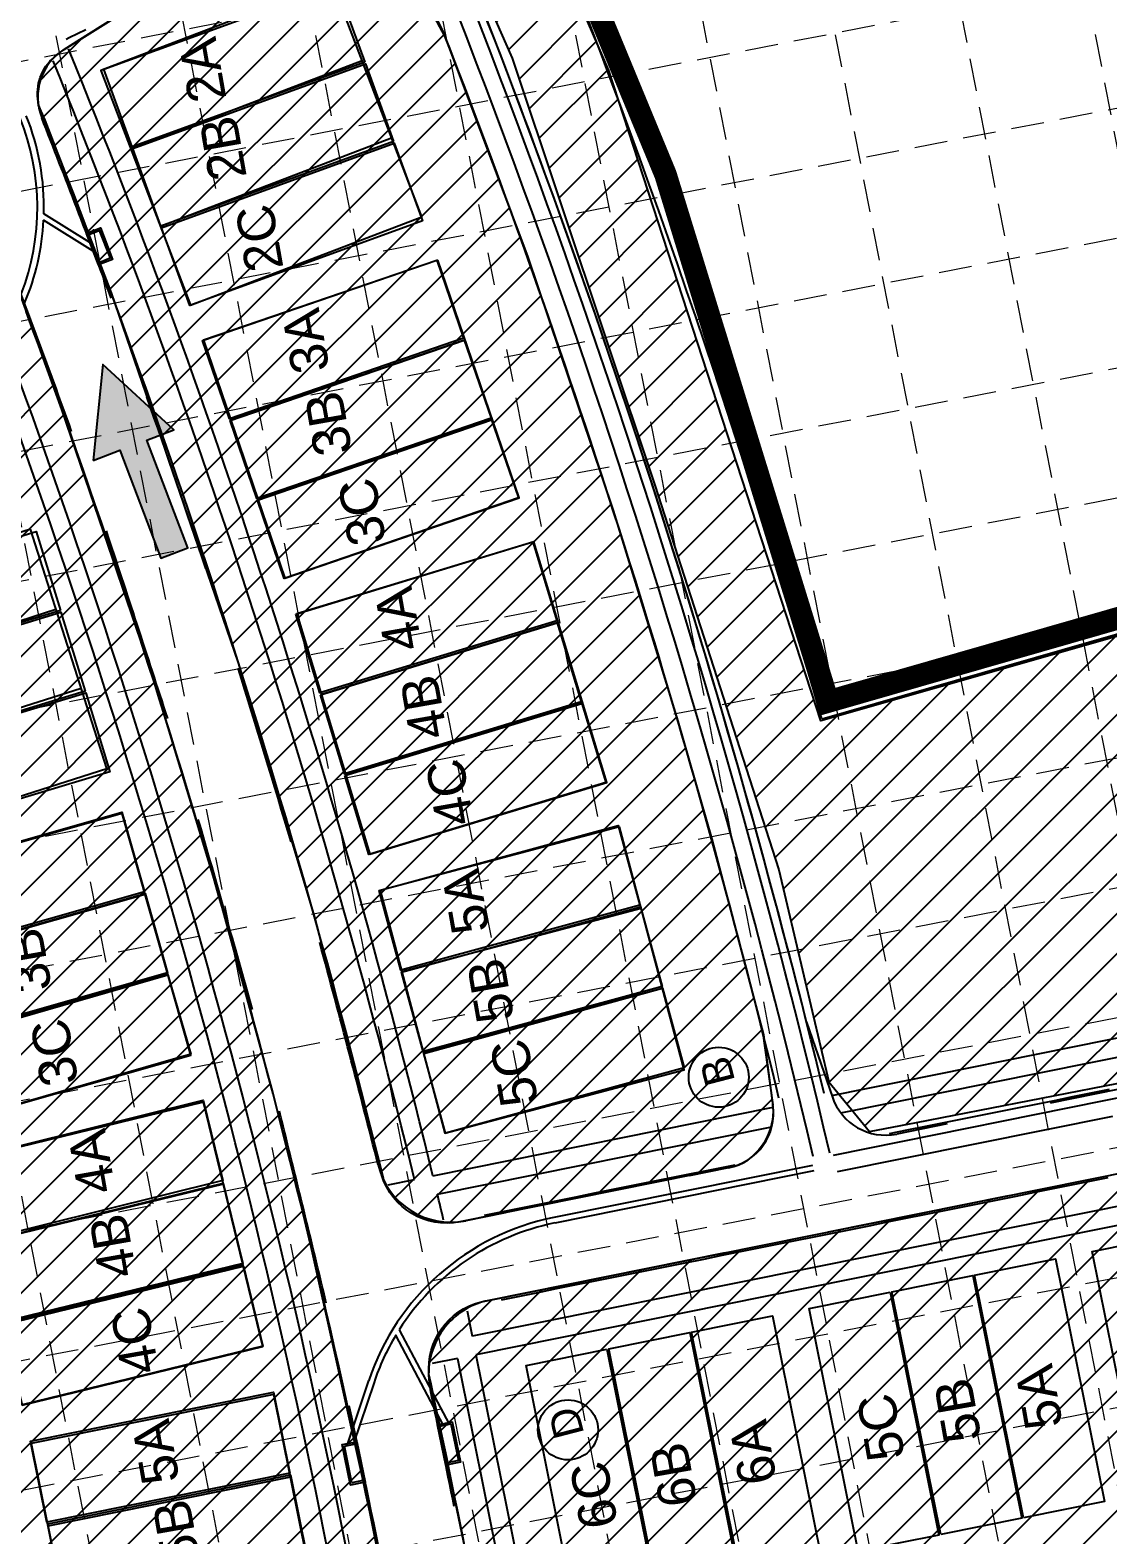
# Model space of a CAD drawing. Extents: x 1582 to 2207140, y 1442 to 531032.
# Drawn here: x 1975.2 to 2262.5, y 2916 to 3317.1 of the extents above; entities that cross this region are included whole.
import ezdxf

# ---------------------------------------------------------------- set-up
doc = ezdxf.new("R2010")
doc.units = 0
doc.header["$LTSCALE"] = 100
doc.header["$MEASUREMENT"] = 0
for name, pattern in [('DASHED2', [0.375, 0.25, -0.125]), ('HIDDEN', [0.375, 0.25, -0.125]), ('PHANTOM2', [1.25, 0.625, -0.125, 0.125, -0.125, 0.125, -0.125])]:
    doc.linetypes.add(name, pattern=pattern)
for name, color, linetype in [('1 SODDED LOT', 2, 'Continuous'), ('ARROWS', 252, 'Continuous'), ('GRID', 254, 'HIDDEN'), ('LIMITS OF DISTURBANCE', 1, 'DASHED2'), ('XHO445PT$0$C-PADS', 7, 'Continuous'), ('XHO445PT$0$V-PROP-LINE-N', 4, 'PHANTOM2'), ('XHO445PT$0$V-PROP-SUBD-BLOCK-N', 7, 'Continuous'), ('XHO445PT$0$V-PROP-SUBD-IDEN-N', 2, 'Continuous'), ('XHO473BS$0$C-ROAD-FACE-N', 11, 'Continuous'), ('XHO473BS$0$c-strm-strc-n', 12, 'Continuous'), ('XHO473BS$0$C-STRM-UNDR-N', 12, 'Continuous'), ('XHO473BS$0$C-SWLK-N', 11, 'Continuous'), ('XHO473BS$0$C-TOPO-BLDG-PADS', 12, 'Continuous'), ('XHO473GR$0$C-TOPO-BLDG-PADS-PHASE1', 12, 'Continuous'), ('XHO473GR$0$C-TOPO-TINN-BACK', 4, 'Continuous'), ('XHO473ST$0$c-strm-strc-n', 12, 'Continuous'), ('XHO473ST$0$C-STRM-UNDR-N', 6, 'Continuous')]:
    doc.layers.add(name, color=color, linetype=linetype)
doc.styles.get("Standard").update_dxf_attribs({"font": 'ARIAL.TTF'})

# ---------------------------------------------------------------- blocks, each defined once
blk = doc.blocks.new("XHO473BS$0$10' Curb Inlet")
at = {"layer": 'XHO473BS$0$c-strm-strc-n', "linetype": 'Continuous'}
for points in [[(-5.5, -0.5), (-5.5, 3.5), (5.5, 3.5), (5.5, -0.5)], [(-5, 0), (-5, 3), (5, 3), (5, 0)]]:
    blk.add_lwpolyline(points, close=True, dxfattribs=at)
blk = doc.blocks.new("XHO473BS$0$8' Curb Inlet")
at = {"layer": 'XHO473BS$0$c-strm-strc-n'}
for points in [[(4.5, -0.5), (-4.5, -0.5), (-4.5, 3.5), (4.5, 3.5)], [(4, 0), (-4, 0), (-4, 3), (4, 3)]]:
    blk.add_lwpolyline(points, close=True, dxfattribs=at)
blk = doc.blocks.new('arrow')
blk.add_lwpolyline([(-67.01, -25.36), (-59.33, -25.42), (-59.57, -56.14), (-51.89, -56.2), (-51.65, -25.48), (-43.97, -25.54), (-55.3, -2.41), (-67.01, -25.36)], close=True)
at = {"color": 254}
for points in [[(-43.97, -25.54), (-67.01, -25.36), (-55.3, -2.41), (-67.01, -25.36)], [(-59.57, -56.14), (-51.89, -56.2), (-59.33, -25.42), (-51.65, -25.48)]]:
    blk.add_solid(points, dxfattribs=at)

msp = doc.modelspace()

# ---------------------------------------------------------------- hatches: boundary and pattern name
at = {"layer": '1 SODDED LOT'}
h = msp.add_hatch(dxfattribs=at)
h.set_pattern_fill('ANSI31', color=256, scale=60, style=0)
h.paths.add_polyline_path([(2829.34, 2515.52), (2873.54, 2525.74), (2852.27, 2637.94), (2847.1, 2647.81), (2848.43, 2663.29), (2767.45, 3070.45), (2715, 3283.9), (2185.96, 3133), (2129.43, 3306.38), (2045.56, 3500.44), (2007.8, 3574.06), (1832.46, 3535.31), (1784.56, 3534.03), (1775.45, 3515.53), (1803.33, 3433.99), (1829.11, 3366.75), (1845.56, 3361.26), (1862.56, 3363.22), (1910.82, 3383.31), (1940.49, 3379.14), (1961.33, 3338.84), (1970.71, 3327.06), (1990.89, 3332.76), (2058.55, 3364.84), (2062.46, 3372.1), (2058.09, 3385.45), (2030.54, 3448.1), (1999.86, 3456.92), (1966.36, 3428.53), (1931.53, 3428.26), (1909.66, 3425.2), (1889.26, 3420.64), (1876.45, 3407.5), (1865.94, 3400.73), (1849.67, 3402.3), (1830.1, 3423.92), (1816.65, 3441.42), (1813.43, 3457.94), (1807.02, 3472.66), (1799.7, 3486.02), (1806.88, 3509.89), (1835.92, 3512.58), (1858.82, 3516.44), (1885.24, 3520.39), (1891.95, 3519.33), (1905.17, 3521.31), (1940.09, 3518.05), (1959.89, 3516.57), (1979.3, 3507.93), (1989.97, 3501.72), (1997.11, 3495.42), (2000.56, 3480.71), (1999.83, 3472.29), (1998.4, 3461.37), (2040.43, 3445.88), (2047.49, 3437.17), (2103.65, 3309.65), (2141.74, 3195.81), (2174.73, 3093.28), (2188.09, 3036.74), (2198.94, 3023.47), (2211.48, 3025.91), (2311.83, 3045.48), (2292.26, 3156.25), (2294.02, 3160.46), (2364.74, 3181.11), (2593.22, 3226.7), (2609.17, 3223.67), (2622.58, 3217.58), (2687.02, 3169.94), (2698.34, 3157.06), (2703.46, 3140.98), (2706.34, 3127.6), (2829.81, 2519.96)])
h = msp.add_hatch(dxfattribs=at)
h.set_pattern_fill('ANSI31', color=256, scale=60, style=0)
edge = h.paths.add_edge_path()
edge.add_line((2738.32, 2908.23), (2691.28, 3141.56))
edge.add_arc((2651.41, 3133.52), 40.67, 11.397, 63.0435)
edge.add_line((2669.85, 3169.77), (2617.15, 3206.66))
edge.add_line((2617.15, 3206.66), (2612.86, 3209.17))
edge.add_arc((2594.97, 3178.61), 35.42, 59.6615, 97.5356)
edge.add_arc((2587.51, 3234.98), 21.45, 274.2479, 277.5356, ccw=False)
edge.add_line((2589.1, 3213.59), (2587.48, 3213.43))
edge.add_line((2587.48, 3213.43), (2563.13, 3208.61))
edge.add_line((2563.13, 3208.61), (2421.36, 3180))
edge.add_arc((2428.7, 3143.62), 37.11, 101.4081, 160.3886)
edge.add_arc((2447.64, 3136.88), 57.22, 160.3886, 185.9049)
edge.add_line((2390.73, 3130.99), (2397.81, 3095.87))
edge.add_line((2397.81, 3095.87), (2403.91, 3076.01))
edge.add_line((2403.91, 3076.01), (2404.75, 3073.95))
edge.add_line((2404.75, 3073.95), (2406.21, 3071.63))
edge.add_arc((2417.13, 3078.53), 12.91, 212.2716, 281.8753)
edge.add_line((2419.78, 3065.89), (2547.81, 3091.76))
edge.add_arc((2556.32, 3049.64), 42.97, 16.6672, 101.4217, ccw=False)
edge.add_line((2597.48, 3061.96), (2687.92, 2612.24))
edge.add_arc((2700.98, 2614.87), 13.33, 191.3698, 250.5934)
edge.add_line((2696.55, 2602.3), (2700.59, 2601.33))
edge.add_line((2700.59, 2601.33), (2704.3, 2601.33))
edge.add_line((2704.3, 2601.33), (2723.09, 2603.33))
edge.add_line((2723.09, 2603.33), (2756.37, 2609.85))
edge.add_arc((2748.46, 2650.19), 41.1, 281.0909, 367.0687)
edge.add_line((2789.25, 2655.25), (2738.32, 2908.23))
edge = h.paths.add_edge_path()
edge.add_line((2091.68, 2909.69), (2081.49, 2958.7))
edge.add_line((2081.49, 2958.7), (2081.48, 2960.26))
edge.add_arc((2099.72, 2960.35), 18.24, 99.1268, 180.2909, ccw=False)
edge.add_line((2096.83, 2978.36), (2552.82, 3070.25))
edge.add_line((2552.82, 3070.25), (2555.45, 3070.56))
edge.add_arc((2557.62, 3052.18), 18.51, 11.406, 96.7265, ccw=False)
edge.add_line((2575.76, 3055.84), (2580.46, 3031.25))
edge.add_line((2580.46, 3031.25), (2590.37, 2983.25))
edge.add_arc((2577.59, 2980.61), 13.05, -71.8142, 11.6662, ccw=False)
edge.add_line((2581.67, 2968.21), (2571.25, 2965))
edge.add_line((2571.25, 2965), (2131.05, 2875.14))
edge.add_line((2131.05, 2875.14), (2111.42, 2873.29))
edge.add_arc((2110.13, 2886.86), 13.63, 194.2827, 275.4056, ccw=False)
edge.add_line((2096.92, 2883.5), (2091.68, 2909.69))
edge = h.paths.add_edge_path()
edge.add_line((2113.55, 2801.28), (2104.96, 2843.89))
edge.add_line((2104.96, 2843.89), (2105.05, 2845.74))
edge.add_arc((2117.22, 2845.14), 12.18, 110.4209, 177.1694, ccw=False)
edge.add_arc((2202.73, 2615.46), 257.26, 105.2087, 110.4209, ccw=False)
edge.add_line((2135.24, 2863.72), (2562.9, 2949.83))
edge.add_line((2562.9, 2949.83), (2583.17, 2951.86))
edge.add_arc((2584.61, 2937.47), 14.46, 16.0784, 95.7146, ccw=False)
edge.add_line((2598.5, 2941.48), (2613.69, 2867.3))
edge.add_line((2613.69, 2867.3), (2613.65, 2864.4))
edge.add_arc((2595.56, 2864.65), 18.09, 277.4696, 359.1988, ccw=False)
edge.add_line((2597.91, 2846.71), (2593.13, 2845.78))
edge.add_line((2593.13, 2845.78), (2140.64, 2754.71))
edge.add_line((2140.64, 2754.71), (2136.51, 2754.8))
edge.add_arc((2136.9, 2772.1), 17.3, 198.7475, 268.7261, ccw=False)
edge.add_line((2120.52, 2766.54), (2119.29, 2772.75))
edge.add_line((2119.29, 2772.75), (2113.55, 2801.28))
edge = h.paths.add_edge_path()
edge.add_line((2140.8, 2666.03), (2131.13, 2713.81))
edge.add_line((2131.13, 2713.81), (2131.12, 2715.56))
edge.add_arc((2148.3, 2715.68), 17.19, 112.1514, 180.3828, ccw=False)
edge.add_arc((2158.53, 2690.56), 44.31, 102.2038, 112.1514, ccw=False)
edge.add_line((2149.16, 2733.87), (2602.88, 2825.28))
edge.add_arc((2606.65, 2806.58), 19.07, 8.327, 101.3912, ccw=False)
edge.add_line((2625.52, 2809.35), (2639.77, 2738.65))
edge.add_arc((2626.52, 2735.98), 13.52, -67.3671, 11.3978, ccw=False)
edge.add_line((2631.73, 2723.5), (2628.49, 2722.31))
edge.add_line((2628.49, 2722.31), (2609.92, 2716.53))
edge.add_line((2609.92, 2716.53), (2180.57, 2630.24))
edge.add_line((2180.57, 2630.24), (2162.85, 2628.4))
edge.add_arc((2161.16, 2644.7), 16.39, 207.1087, 275.9367, ccw=False)
edge.add_line((2146.57, 2637.23), (2140.8, 2666.03))
edge = h.paths.add_edge_path()
edge.add_line((2163.6, 2552.62), (2154.36, 2598.78))
edge.add_line((2154.36, 2598.78), (2154.46, 2600.72))
edge.add_arc((2169.66, 2598), 15.44, 126.3914, 169.8433, ccw=False)
edge.add_arc((2190.87, 2544.89), 72.24, 105.5735, 114.8675, ccw=False)
edge.add_line((2171.48, 2614.48), (2612.3, 2704.78))
edge.add_line((2612.3, 2704.78), (2633.08, 2706.56))
edge.add_arc((2634.32, 2692.01), 14.6, 3.9772, 94.8972, ccw=False)
edge.add_line((2648.89, 2693.02), (2663.14, 2621.9))
edge.add_arc((2642.37, 2621.74), 20.77, -73.8668, 0.4419, ccw=False)
edge.add_line((2648.14, 2601.79), (2190.48, 2509.88))
edge.add_arc((2187.98, 2529.1), 19.38, 197.1175, 277.407, ccw=False)
edge.add_line((2169.45, 2523.39), (2163.6, 2552.62))
edge = h.paths.add_edge_path()
edge.add_line((2062.91, 2391.83), (1948.82, 2953.47))
edge.add_line((1948.82, 2953.47), (1931.76, 3022.23))
edge.add_line((1931.76, 3022.23), (1905.81, 3111.36))
edge.add_line((1905.81, 3111.36), (1873.15, 3205.43))
edge.add_line((1873.15, 3205.43), (1871.33, 3210.36))
edge.add_line((1871.33, 3210.36), (1870.72, 3212.6))
edge.add_line((1870.72, 3212.6), (1870.09, 3215.67))
edge.add_arc((1912.6, 3222.75), 43.1, 112.051, 189.4617, ccw=False)
edge.add_line((1896.42, 3262.69), (1926.58, 3274.79))
edge.add_line((1926.58, 3274.79), (1945.75, 3280.29))
edge.add_arc((1949.46, 3265.6), 15.15, 25.0066, 104.1823, ccw=False)
edge.add_line((1963.19, 3272.01), (1983.56, 3216.01))
edge.add_line((1983.56, 3216.01), (2007.13, 3146.99))
edge.add_line((2007.13, 3146.99), (2025.05, 3087.8))
edge.add_line((2025.05, 3087.8), (2039.8, 3033.95))
edge.add_line((2039.8, 3033.95), (2049.17, 2996.89))
edge.add_line((2049.17, 2996.89), (2065.15, 2924.97))
edge.add_line((2065.15, 2924.97), (2089.85, 2802.26))
edge.add_line((2089.85, 2802.26), (2147.25, 2517.39))
edge.add_line((2147.25, 2517.39), (2151.74, 2508.65))
edge.add_arc((2188.85, 2530.3), 42.97, 210.2557, 259.0006)
edge.add_arc((2187.76, 2538.88), 51.25, 262.0295, 281.0449)
edge.add_line((2197.58, 2488.58), (2330.43, 2515.35))
edge.add_arc((2335.61, 2495.26), 20.75, 31.284, 104.4405, ccw=False)
edge.add_line((2353.34, 2506.04), (2354.79, 2502.84))
edge.add_line((2354.79, 2502.84), (2369.78, 2428.54))
edge.add_arc((2355.13, 2427.36), 14.7, -67.1218, 4.6021, ccw=False)
edge.add_line((2360.85, 2413.81), (2338.35, 2406.83))
edge.add_line((2338.35, 2406.83), (2290.11, 2397))
edge.add_line((2290.11, 2397), (2109.4, 2360.86))
edge.add_arc((2104.82, 2404.42), 43.8, 203.568, 276.0008, ccw=False)
edge.add_line((2064.68, 2386.91), (2062.91, 2391.83))
edge = h.paths.add_edge_path()
edge.add_line((2296.69, 3148.56), (2359.26, 3166.55))
edge.add_arc((2362.25, 3156.13), 10.84, 3.6887, 106.0357, ccw=False)
edge.add_line((2373.07, 3156.82), (2385.91, 3093.61))
edge.add_line((2385.91, 3093.61), (2387.95, 3073.06))
edge.add_arc((2373.08, 3071.59), 14.94, -71.2041, 5.6783, ccw=False)
edge.add_line((2377.9, 3057.44), (2313.23, 3045.04))
edge.add_line((2313.23, 3045.04), (2299.95, 3115.41))
edge.add_line((2299.95, 3115.41), (2297.47, 3127.9))
edge.add_line((2297.47, 3127.9), (2296.69, 3148.56))
edge = h.paths.add_edge_path()
edge.add_line((2051.07, 3080.67), (2030.77, 3148.43))
edge.add_line((2030.77, 3148.43), (1996.86, 3247.11))
edge.add_line((1996.86, 3247.11), (1979.18, 3293.1))
edge.add_line((1979.18, 3293.1), (1977.48, 3297.1))
edge.add_line((1977.48, 3297.1), (1977.28, 3298.76))
edge.add_arc((1989.92, 3300.26), 12.73, 126.5008, 186.7891, ccw=False)
edge.add_line((1982.35, 3310.5), (1984.38, 3312.03))
edge.add_line((1984.38, 3312.03), (1988.5, 3314.59))
edge.add_line((1988.5, 3314.59), (2002.59, 3323.45))
edge.add_line((2002.59, 3323.45), (2027.79, 3335.81))
edge.add_line((2027.79, 3335.81), (2030.92, 3337.21))
edge.add_arc((2047.21, 3300.8), 39.89, 48.4569, 114.1164, ccw=False)
edge.add_line((2073.66, 3330.66), (2075.62, 3329.1))
edge.add_arc((2055.44, 3303.61), 32.52, 21.1811, 51.6281, ccw=False)
edge.add_line((2085.76, 3315.36), (2107.79, 3256.88))
edge.add_line((2107.79, 3256.88), (2130.62, 3189.05))
edge.add_line((2130.62, 3189.05), (2147.82, 3132.87))
edge.add_line((2147.82, 3132.87), (2156.91, 3101.4))
edge.add_line((2156.91, 3101.4), (2170.69, 3049.24))
edge.add_line((2170.69, 3049.24), (2173.08, 3031.1))
edge.add_arc((2157.16, 3029), 16.05, -56.453, 7.5092, ccw=False)
edge.add_arc((2160.14, 3024.51), 10.67, 284.6066, 303.547, ccw=False)
edge.add_line((2162.83, 3014.19), (2089.76, 2999.45))
edge.add_arc((2086.18, 3017.16), 18.07, 197.3141, 281.4017, ccw=False)
edge.add_line((2068.93, 3011.79), (2051.07, 3080.67))
edge = h.paths.add_edge_path()
edge.add_line((2125.58, 2080.63), (2073.85, 2338.04))
edge.add_line((2073.85, 2338.04), (2073.05, 2341.12))
edge.add_line((2073.05, 2341.12), (2360.42, 2398.99))
edge.add_arc((2359.64, 2379.1), 19.91, 23.7043, 87.763, ccw=False)
edge.add_line((2377.87, 2387.1), (2392.97, 2311.79))
edge.add_arc((2374.09, 2311.22), 18.89, -69.454, 1.7235, ccw=False)
edge.add_line((2380.72, 2293.53), (2211.01, 2259.37))
edge.add_arc((2213.31, 2247.96), 11.64, 101.3791, 196.0042)
edge.add_line((2202.12, 2244.75), (2230.52, 2103.03))
edge.add_line((2230.52, 2103.03), (2125.58, 2080.63))
edge = h.paths.add_edge_path()
edge.add_line((2243.43, 2156.05), (2226.77, 2238.88))
edge.add_line((2226.77, 2238.88), (2699.85, 2334.78))
edge.add_arc((2704.05, 2314.1), 21.09, 17.6594, 101.4593, ccw=False)
edge.add_line((2724.15, 2320.5), (2741.25, 2232.92))
edge.add_line((2741.25, 2232.92), (2248.07, 2133.69))
edge.add_line((2248.07, 2133.69), (2243.43, 2156.05))

# ---------------------------------------------------------------- linework, layer by layer
for points in [[(2767.45, 3070.45), (2715, 3283.9), (2185.96, 3133), (2129.43, 3306.38), (2045.56, 3500.44)], [(2047.49, 3437.17), (2103.65, 3309.65), (2141.74, 3195.81), (2174.73, 3093.28), (2188.09, 3036.74), (2198.94, 3023.47), (2211.48, 3025.91), (2311.83, 3045.48), (2292.26, 3156.25), (2294.02, 3160.46), (2364.74, 3181.11), (2593.22, 3226.7), (2609.17, 3223.67), (2622.58, 3217.58), (2687.02, 3169.94), (2698.34, 3157.06), (2703.46, 3140.98), (2706.34, 3127.6), (2829.81, 2519.96)]]:
    msp.add_lwpolyline(points, dxfattribs=at)
for points in [[(2075.62, 3329.1, -0.133637), (2085.76, 3315.36), (2107.79, 3256.88), (2130.62, 3189.05), (2147.82, 3132.87), (2156.91, 3101.4), (2170.69, 3049.24), (2173.08, 3031.1, -0.286567), (2166.04, 3015.62, -0.082832), (2162.83, 3014.19), (2089.76, 2999.45, -0.384303), (2068.93, 3011.79), (2051.07, 3080.67), (2030.77, 3148.43), (1996.86, 3247.11), (1979.18, 3293.1), (1977.48, 3297.1), (1977.28, 3298.76, -0.269298), (1982.35, 3310.5), (1984.38, 3312.03), (1988.5, 3314.59), (2002.59, 3323.45)], [(2062.91, 2391.83), (1948.82, 2953.47), (1931.76, 3022.23), (1905.81, 3111.36), (1873.15, 3205.43), (1871.33, 3210.36), (1870.72, 3212.6), (1870.09, 3215.67, -0.351228), (1896.42, 3262.69), (1926.58, 3274.79), (1945.75, 3280.29, -0.359902), (1963.19, 3272.01), (1983.56, 3216.01), (2007.13, 3146.99), (2025.05, 3087.8), (2039.8, 3033.95), (2049.17, 2996.89), (2065.15, 2924.97), (2089.85, 2802.26), (2147.25, 2517.39), (2151.74, 2508.65, 0.215956), (2180.66, 2488.13, 0.083161)]]:
    msp.add_lwpolyline(points, format="xyb", dxfattribs=at)
msp.add_lwpolyline([(2091.68, 2909.69), (2081.49, 2958.7), (2081.48, 2960.26, -0.369733), (2096.83, 2978.36), (2552.82, 3070.25), (2555.45, 3070.56, -0.390489), (2575.76, 3055.84), (2580.46, 3031.25), (2590.37, 2983.25, -0.381265), (2581.67, 2968.21), (2571.25, 2965), (2131.05, 2875.14), (2111.42, 2873.29, -0.369529), (2096.92, 2883.5)], format="xyb", close=True, dxfattribs=at)
at = {"layer": 'GRID', "color": 252, "linetype": 'HIDDEN', "lineweight": 0, "ltscale": 0.35}
for p, q in [((2593.86, 1593.81), (2191.69, 3663.09)), ((2560.49, 1587.32), (2158.31, 3656.6)), ((2527.11, 1580.83), (2124.94, 3650.11)), ((2493.74, 1574.35), (2091.56, 3643.63)), ((2460.36, 1567.86), (2058.19, 3637.14)), ((2426.99, 1561.37), (2024.81, 3630.65)), ((2393.61, 1554.89), (1991.44, 3624.17)), ((2360.23, 1548.4), (1958.06, 3617.68)), ((2326.86, 1541.91), (1924.68, 3611.19)), ((2293.48, 1535.43), (1891.31, 3604.71)), ((2260.11, 1528.94), (1857.93, 3598.22)), ((1682.69, 3252.43), (2850.98, 3479.49)), ((1689.17, 3219.06), (2857.46, 3446.12)), ((1695.66, 3185.68), (2863.95, 3412.74)), ((1702.15, 3152.31), (2870.44, 3379.37)), ((1708.63, 3118.93), (2876.92, 3345.99)), ((1715.12, 3085.56), (2883.41, 3312.62)), ((1721.61, 3052.18), (2889.9, 3279.24)), ((1728.09, 3018.8), (2896.38, 3245.87)), ((1734.58, 2985.43), (2902.87, 3212.49)), ((1741.07, 2952.05), (2909.36, 3179.12)), ((1747.55, 2918.68), (2915.84, 3145.74)), ((1754.04, 2885.3), (2922.33, 3112.36)), ((1760.53, 2851.93), (2928.82, 3078.99))]:
    msp.add_line(p, q, dxfattribs=at)
at = {"layer": 'LIMITS OF DISTURBANCE', "const_width": 6}
msp.add_lwpolyline([(3030.56, 1761.64), (2194.81, 1593.6), (1948.49, 2813.03, 0.098099), (1677.26, 3539), (1722.21, 3540.4, 0.067791), (2005.44, 3587.7), (2077.63, 3440.57), (2144.56, 3278.6), (2187.86, 3138.1), (2718.94, 3290.72), (2734.62, 3221.8), (2788.68, 2983.7), (2837.06, 2743.49), (2898.66, 2442.22), (3033.9, 1764.7)], format="xyb", close=True, dxfattribs=at)
at = {"layer": 'XHO445PT$0$C-PADS', "color": 7, "linetype": 'Continuous'}
for p, q in [((2063.72, 3308.91), (2002.07, 3285.37)), ((2009.92, 3264.81), (2071.57, 3288.36)), ((2091.18, 3234.5), (2028.73, 3213.13)), ((2035.85, 3192.31), (2098.3, 3213.68)), ((1982.11, 3162.64), (1919.23, 3142.59)), ((2115.98, 3159.16), (2052.83, 3139.99)), ((1925.91, 3121.63), (1988.79, 3141.68)), ((2059.21, 3118.94), (2122.37, 3138.1)), ((2005.88, 3086.64), (1942.39, 3068.63)), ((2138.08, 3082.98), (2074.29, 3066.05)), ((1948.39, 3047.47), (2011.89, 3065.48)), ((2079.93, 3044.78), (2143.72, 3061.71)), ((2026.74, 3009.43), (1962.61, 2993.83)), ((1967.81, 2972.45), (2031.94, 2988.06)), ((2044.62, 2931.34), (1979.92, 2918.3))]:
    msp.add_line(p, q, dxfattribs=at)
for points in [[(2055.7, 3329.93), (1994.04, 3306.38), (2017.94, 3243.79), (2079.6, 3267.34), (2055.7, 3329.93)], [(2083.89, 3255.78), (2021.45, 3234.42), (2043.14, 3171.02), (2105.58, 3192.39), (2083.89, 3255.78)], [(1975.27, 3184.08), (1912.39, 3164.03), (1932.74, 3100.19), (1995.62, 3120.24), (1975.27, 3184.08)], [(2109.45, 3180.69), (2046.29, 3161.53), (2065.75, 3097.41), (2128.9, 3116.57), (2109.45, 3180.69)], [(1999.74, 3108.29), (1936.25, 3090.28), (1954.53, 3025.82), (2018.03, 3043.83), (1999.74, 3108.29)], [(2132.31, 3104.72), (2068.52, 3087.79), (2085.71, 3023.03), (2149.5, 3039.97), (2132.31, 3104.72)], [(2021.42, 3031.3), (1957.29, 3015.69), (1973.13, 2950.59), (2037.26, 2966.2), (2021.42, 3031.3)], [(2040.18, 2953.4), (1975.48, 2940.36), (1988.71, 2874.68), (2053.41, 2887.72), (2040.18, 2953.4)]]:
    msp.add_lwpolyline(points, dxfattribs=at)
at = {"layer": 'XHO445PT$0$V-PROP-LINE-N', "color": 7, "linetype": 'Continuous'}
msp.add_line((2186.27, 3133.52), (2714.17, 3285.34), dxfattribs=at)
msp.add_arc((-24.15, 2497.86), 2300, 16.04409, 27.97369, dxfattribs=at)
at = {"layer": 'XHO445PT$0$V-PROP-SUBD-BLOCK-N', "color": 7, "linetype": 'Continuous'}
for centre in [(2158.74, 3037.97), (2118.57, 2943.96)]:
    msp.add_circle(centre, 8, dxfattribs=at)
at = {"layer": 'XHO473BS$0$C-ROAD-FACE-N', "color": 7, "linetype": 'Continuous'}
for p, q in [((1984.33, 3311.97), (2002.95, 3323.58)), ((2182.14, 3052.67), (2189.03, 3032.65)), ((2170.37, 3050.29), (2173.19, 3030.62)), ((2295.59, 3040.84), (2247.06, 3031.06)), ((2219.61, 3025.53), (2206.18, 3022.83)), ((2161.3, 3013.79), (2150.84, 3011.68)), ((2235.93, 3006.38), (2187.9, 2996.7)), ((2101.82, 3001.8), (2091.36, 2999.69)), ((2160.45, 2991.17), (2097.47, 2978.48))]:
    msp.add_line(p, q, dxfattribs=at)
for centre, radius, start, end in [((-14.33, 2499.76), 2265, 14.12915, 24.45142), ((2046.76, 3297.25), 43, 21.1528, 116.2833), ((1992.26, 3299.24), 15, 121.9344, 201.4943), ((-14.33, 2499.76), 2253, 14.14373, 21.15275), ((-1246.56, 2023.81), 3465.9, 20.64241, 21.49432), ((-904.27, 2169.07), 3072.31, 19.80698, 21.02193), ((-4805.01, 854.3), 7210.27, 18.763867, 19.148443), ((-3948.57, 1215.35), 6261.51, 17.83941, 18.321362), ((-4860.96, 1025.64), 7210.78, 16.725056, 17.109615), ((-3994.04, 1365.15), 6261.16, 15.667903, 16.149871), ((-1018.54, 2235.39), 3183.34, 14.16673, 15.27188), ((2203.21, 3037.53), 15, 198.9841, 281.3925), ((-4035.37, 1517.55), 6262.14, 13.484305, 13.966145), ((2158.34, 3028.49), 15, 281.3925, 8.1602), ((2087.4, 3019.3), 20, 193.8847, 281.3925), ((2101.43, 2958.88), 20, 101.3925, 192.2432), ((-2354.44, 2031.5), 4531.35, 11.35338, 11.75473), ((-4352.01, 1600.85), 6552.76, 11.438354, 11.88487)]:
    msp.add_arc(centre, radius, start, end, dxfattribs=at)
at = {"layer": 'XHO473BS$0$C-STRM-UNDR-N', "color": 7, "linetype": 'Continuous'}
for p, q in [((1992.06, 3258.18), (1978.81, 3266.4)), ((1991.16, 3260.5), (1978.87, 3268.12)), ((2270.16, 3033.43), (2189.25, 3017.12)), ((2263.7, 3027.53), (2190.27, 3012.74)), ((2183.71, 3014.47), (2114.77, 3000.58)), ((2184.05, 3013.01), (2115.07, 2999.11)), ((2073.57, 2970.64), (2086.89, 2945.46)), ((2065.44, 2957.11), (2059.61, 2939.77))]:
    msp.add_line(p, q, dxfattribs=at)
msp.add_lwpolyline([(2085.36, 2945.15), (2072.65, 2969.17, 0.053878), (2066.87, 2956.63), (2061.3, 2940.11)], format="xyb", dxfattribs=at)
for centre, radius, start, end in [((-14.33, 2499.76), 2262.75, 13.23224, 24.81101), ((-14.33, 2499.76), 2258.25, 13.2359, 24.76332), ((1913.02, 3269.83), 64.13, 338.8744, 21.7789), ((1913.02, 3269.83), 65.88, 358.5147, 21.7789), ((1913.02, 3269.83), 65.88, 337.1896, 357.0147), ((2127.76, 2936.13), 65.75, 101.3925, 161.3925), ((2127.76, 2936.13), 64.25, 101.3925, 147.5058)]:
    msp.add_arc(centre, radius, start, end, dxfattribs=at)
at = {"layer": 'XHO473BS$0$C-SWLK-N', "color": 7, "linetype": 'Continuous'}
for p, q in [((2188.87, 3033.11), (2387.96, 3073.23)), ((2191.25, 3028.49), (2387.57, 3068.05)), ((2560.21, 3063.05), (2093.02, 2968.91)), ((2561.2, 3058.15), (2094, 2964.01)), ((2082.58, 3011.69), (2173.22, 3029.96)), ((2083.76, 3006.83), (2172.88, 3024.79)), ((2070.67, 3009.29), (2077.67, 3010.71)), ((2091.66, 2975.66), (2093.02, 2968.91)), ((2089.1, 2963.02), (2082.35, 2961.66)), ((2089.1, 2963.02), (2107.09, 2873.77)), ((2094, 2964.01), (2112.26, 2873.38)), ((2133.28, 2521.04), (2053.6, 2916.45)), ((2138.18, 2522.03), (2058.5, 2917.43))]:
    msp.add_line(p, q, dxfattribs=at)
for radius, start, end in [(2158.5, 13.71956, 22.10881), (2153.5, 13.72497, 22.07045), (2109.5, 11.39241, 21.69988), (2114.5, 11.39241, 21.65977), (2158.5, 13.39747, 13.58674)]:
    msp.add_arc((-14.33, 2499.76), radius, start, end, dxfattribs=at)
at = {"layer": 'XHO473BS$0$C-TOPO-BLDG-PADS', "color": 7, "linetype": 'Continuous'}
for points in [[(2064.42, 3308.56), (2002.39, 3286.02), (1994.87, 3306.69), (2056.9, 3329.24)], [(2072.1, 3287.42), (2010.08, 3264.87), (2002.56, 3285.55), (2064.59, 3308.09)], [(2010.25, 3264.4), (2072.28, 3286.95), (2079.79, 3266.27), (2017.76, 3243.72)], [(2090.75, 3234.96), (2028.32, 3213.52), (2021.18, 3234.33), (2083.6, 3255.77)], [(2098.05, 3213.68), (2035.63, 3192.24), (2028.49, 3213.05), (2090.91, 3234.49)], [(2035.8, 3191.77), (2098.22, 3213.21), (2105.36, 3192.4), (2042.94, 3170.96)], [(1983.27, 3162.42), (1920.15, 3143.14), (1913.72, 3164.18), (1976.84, 3183.46)], [(2046.02, 3161.44), (2109.17, 3180.65), (2115.57, 3159.6), (2052.42, 3140.4)], [(1920.29, 3142.66), (1983.41, 3161.95), (1989.84, 3140.91), (1926.72, 3121.62)], [(2052.57, 3139.92), (2115.71, 3159.12), (2122.12, 3138.07), (2058.97, 3118.87)], [(1926.88, 3121.41), (1990.07, 3140.45), (1996.42, 3119.39), (1933.22, 3100.34)], [(2059.12, 3118.39), (2122.26, 3137.6), (2128.66, 3116.55), (2065.52, 3097.34)], [(2005.71, 3087.43), (1942.23, 3069.38), (1936.21, 3090.54), (1999.7, 3108.59)], [(2137.72, 3083.88), (2074.05, 3066.5), (2068.26, 3087.72), (2131.93, 3105.1)], [(1942.37, 3068.9), (2005.85, 3086.95), (2011.87, 3065.79), (1948.39, 3047.73)], [(2143.65, 3062.17), (2079.97, 3044.79), (2074.18, 3066.02), (2137.85, 3083.39)], [(1948.51, 3046.98), (2011.93, 3065.29), (2018.03, 3044.15), (1954.61, 3025.85)], [(2080.11, 3044.31), (2143.78, 3061.69), (2149.57, 3040.46), (2085.9, 3023.09)], [(2026.59, 3010.47), (1962.53, 2994.58), (1957.24, 3015.94), (2021.3, 3031.82)], [(2031.9, 2988.35), (1967.78, 2972.7), (1962.57, 2994.08), (2026.69, 3009.72)], [(2279.88, 2995.85), (2292.91, 2931.15), (2271.35, 2926.81), (2258.31, 2991.51)], [(2239.98, 2920.49), (2226.94, 2985.19), (2248.51, 2989.53), (2261.54, 2924.83)], [(1967.91, 2972.01), (2032.04, 2987.62), (2037.24, 2966.24), (1973.11, 2950.64)], [(2217.92, 2916.04), (2204.88, 2980.74), (2226.45, 2985.09), (2239.49, 2920.39)], [(2204.39, 2980.64), (2217.43, 2915.94), (2195.86, 2911.6), (2182.83, 2976.3)], [(2164.53, 2905.29), (2151.5, 2969.98), (2173.06, 2974.33), (2186.1, 2909.63)], [(2142.48, 2900.84), (2129.44, 2965.54), (2151.01, 2969.89), (2164.04, 2905.19)], [(2128.95, 2965.44), (2141.99, 2900.74), (2120.42, 2896.4), (2107.38, 2961.1)], [(2044.39, 2932.43), (1979.69, 2919.39), (1975.35, 2940.96), (2040.05, 2954)], [(2048.96, 2910.4), (1984.26, 2897.36), (1979.91, 2918.93), (2044.61, 2931.97)]]:
    msp.add_lwpolyline(points, close=True, dxfattribs=at)
at = {"layer": 'XHO473GR$0$C-TOPO-BLDG-PADS-PHASE1', "color": 7, "linetype": 'Continuous'}
for points in [[(2064.42, 3308.56), (2002.39, 3286.02), (1994.87, 3306.69), (2056.9, 3329.24)], [(2072.1, 3287.42), (2010.08, 3264.87), (2002.56, 3285.55), (2064.59, 3308.09)], [(2010.25, 3264.4), (2072.28, 3286.95), (2079.79, 3266.27), (2017.76, 3243.72)], [(2090.75, 3234.96), (2028.32, 3213.52), (2021.18, 3234.33), (2083.6, 3255.77)], [(2098.05, 3213.68), (2035.63, 3192.24), (2028.49, 3213.05), (2090.91, 3234.49)], [(2035.8, 3191.77), (2098.22, 3213.21), (2105.36, 3192.4), (2042.94, 3170.96)], [(1983.27, 3162.42), (1920.15, 3143.14), (1913.72, 3164.18), (1976.84, 3183.46)], [(2046.02, 3161.44), (2109.17, 3180.65), (2115.57, 3159.6), (2052.42, 3140.4)], [(1920.29, 3142.66), (1983.41, 3161.95), (1989.84, 3140.91), (1926.72, 3121.62)], [(2052.57, 3139.92), (2115.71, 3159.12), (2122.12, 3138.07), (2058.97, 3118.87)], [(1926.88, 3121.41), (1990.07, 3140.45), (1996.42, 3119.39), (1933.22, 3100.34)], [(2059.12, 3118.39), (2122.26, 3137.6), (2128.66, 3116.55), (2065.52, 3097.34)], [(2005.71, 3087.43), (1942.23, 3069.38), (1936.21, 3090.54), (1999.7, 3108.59)], [(2137.72, 3083.88), (2074.05, 3066.5), (2068.26, 3087.72), (2131.93, 3105.1)], [(1942.37, 3068.9), (2005.85, 3086.95), (2011.87, 3065.79), (1948.39, 3047.73)], [(2143.65, 3062.17), (2079.97, 3044.79), (2074.18, 3066.02), (2137.85, 3083.39)], [(1948.51, 3046.98), (2011.93, 3065.29), (2018.03, 3044.15), (1954.61, 3025.85)], [(2080.11, 3044.31), (2143.78, 3061.69), (2149.57, 3040.46), (2085.9, 3023.09)], [(2026.59, 3010.47), (1962.53, 2994.58), (1957.24, 3015.94), (2021.3, 3031.82)], [(2031.9, 2988.35), (1967.78, 2972.7), (1962.57, 2994.08), (2026.69, 3009.72)], [(2279.88, 2995.85), (2292.91, 2931.15), (2271.35, 2926.81), (2258.31, 2991.51)], [(2239.98, 2920.49), (2226.94, 2985.19), (2248.51, 2989.53), (2261.54, 2924.83)], [(1967.91, 2972.01), (2032.04, 2987.62), (2037.24, 2966.24), (1973.11, 2950.64)], [(2217.92, 2916.04), (2204.88, 2980.74), (2226.45, 2985.09), (2239.49, 2920.39)], [(2204.39, 2980.64), (2217.43, 2915.94), (2195.86, 2911.6), (2182.83, 2976.3)], [(2164.53, 2905.29), (2151.5, 2969.98), (2173.06, 2974.33), (2186.1, 2909.63)], [(2142.48, 2900.84), (2129.44, 2965.54), (2151.01, 2969.89), (2164.04, 2905.19)], [(2128.95, 2965.44), (2141.99, 2900.74), (2120.42, 2896.4), (2107.38, 2961.1)], [(2044.39, 2932.43), (1979.69, 2919.39), (1975.35, 2940.96), (2040.05, 2954)], [(2048.96, 2910.4), (1984.26, 2897.36), (1979.91, 2918.93), (2044.61, 2931.97)]]:
    msp.add_lwpolyline(points, close=True, dxfattribs=at)
at = {"layer": 'XHO473GR$0$C-TOPO-TINN-BACK', "color": 7, "linetype": 'Continuous'}
for points in [[(2174.79, 3032.41, 707.55), (2174.05, 3035.46, 707.46), (2172.86, 3040.31, 707.3), (2171.66, 3045.15, 707.14), (2170.45, 3049.98, 706.99), (2169.22, 3054.82, 706.84), (2167.99, 3059.65, 706.68), (2166.74, 3064.48, 706.52), (2165.49, 3069.3, 706.37), (2164.22, 3074.13, 706.22), (2162.95, 3078.95, 706.06), (2161.66, 3083.77, 705.9), (2160.36, 3088.58, 705.75), (2159.05, 3093.39, 705.6), (2157.73, 3098.2, 705.44), (2156.4, 3103.01, 705.28), (2155.06, 3107.81, 705.13), (2153.71, 3112.61, 704.98), (2152.35, 3117.41, 704.82), (2150.98, 3122.2, 704.66), (2149.59, 3126.99, 704.51), (2148.2, 3131.78, 704.35), (2146.8, 3136.57, 704.2), (2145.38, 3141.35, 704.04), (2143.96, 3146.13, 703.89), (2142.52, 3150.9, 703.74), (2141.07, 3155.68, 703.6), (2139.62, 3160.44, 703.47), (2138.15, 3165.21, 703.34), (2136.67, 3169.97, 703.22), (2135.18, 3174.73, 703.1), (2133.68, 3179.49, 702.99), (2132.17, 3184.24, 702.89), (2130.65, 3188.99, 702.79), (2129.12, 3193.74, 702.7), (2127.58, 3198.48, 702.62), (2126.03, 3203.22, 702.54), (2124.47, 3207.95, 702.46), (2122.89, 3212.69, 702.4), (2121.31, 3217.41, 702.34), (2119.72, 3222.14, 702.29), (2118.11, 3226.86, 702.24), (2116.5, 3231.58, 702.2), (2114.87, 3236.29, 702.16), (2113.24, 3241.01, 702.13), (2111.59, 3245.71, 702.1), (2109.94, 3250.42, 702.07), (2108.27, 3255.12, 702.04), (2106.59, 3259.81, 702.01), (2104.91, 3264.5, 701.98), (2103.21, 3269.19, 701.95), (2101.5, 3273.88, 701.92), (2099.78, 3278.56, 701.89), (2098.05, 3283.24, 701.86), (2096.31, 3287.91, 701.83), (2094.56, 3292.58, 701.8), (2092.8, 3297.25, 701.77), (2091.03, 3301.91, 701.74), (2089.25, 3306.57, 701.71), (2087.46, 3311.22, 701.68), (2085.71, 3315.46, 701.65), (2083.66, 3319.33, 701.62)], [(2186.85, 3033.64, 707.6), (2185.71, 3038.32, 707.46), (2184.51, 3043.19, 707.3), (2183.3, 3048.05, 707.14), (2182.08, 3052.91, 706.99), (2180.85, 3057.77, 706.84), (2179.61, 3062.63, 706.68), (2178.36, 3067.49, 706.52), (2177.1, 3072.34, 706.37), (2175.83, 3077.19, 706.22), (2174.54, 3082.03, 706.06), (2173.25, 3086.88, 705.9), (2171.94, 3091.72, 705.75), (2170.63, 3096.56, 705.6), (2169.3, 3101.39, 705.44), (2167.97, 3106.22, 705.28), (2166.62, 3111.05, 705.13), (2165.26, 3115.88, 704.98), (2163.89, 3120.7, 704.82), (2162.51, 3125.52, 704.66), (2161.12, 3130.34, 704.51), (2159.72, 3135.15, 704.35), (2158.31, 3139.96, 704.2), (2156.88, 3144.77, 704.04), (2155.45, 3149.57, 703.89), (2154.01, 3154.37, 703.74), (2152.55, 3159.17, 703.6), (2151.09, 3163.96, 703.47), (2149.61, 3168.75, 703.34), (2148.13, 3173.54, 703.22), (2146.63, 3178.33, 703.1), (2145.12, 3183.11, 702.99), (2143.61, 3187.89, 702.89), (2142.08, 3192.66, 702.79), (2140.54, 3197.43, 702.7), (2138.99, 3202.2, 702.62), (2137.43, 3206.96, 702.54), (2135.86, 3211.73, 702.46), (2134.28, 3216.48, 702.4), (2132.69, 3221.24, 702.34), (2131.08, 3225.99, 702.29), (2129.47, 3230.73, 702.24), (2127.85, 3235.48, 702.2), (2126.21, 3240.22, 702.16), (2124.57, 3244.95, 702.13), (2122.92, 3249.69, 702.1), (2121.25, 3254.41, 702.07), (2119.58, 3259.14, 702.04), (2117.89, 3263.86, 702.01), (2116.19, 3268.58, 701.98), (2114.49, 3273.29, 701.95), (2112.77, 3278, 701.92), (2111.04, 3282.71, 701.89), (2109.3, 3287.41, 701.86), (2107.55, 3292.11, 701.83), (2105.8, 3296.8, 701.8), (2104.03, 3301.49, 701.77), (2102.25, 3306.18, 701.74), (2100.46, 3310.86, 701.71), (2098.66, 3315.54, 701.68), (2096.59, 3320.54, 701.65)], [(1990.08, 3317.22, 700.93), (1985.6, 3315.01, 700.9), (1984.85, 3314.64, 700.9)], [(2069.38, 3010.94, 706.35), (2068.4, 3014.93, 706.25), (2067.18, 3019.81, 706.13), (2065.96, 3024.68, 706), (2064.73, 3029.55, 705.88), (2063.48, 3034.42, 705.75), (2062.22, 3039.29, 705.63), (2060.95, 3044.16, 705.5), (2059.67, 3049.02, 705.38), (2058.38, 3053.87, 705.25), (2057.07, 3058.73, 705.13), (2055.76, 3063.58, 705), (2054.43, 3068.43, 704.88), (2053.09, 3073.28, 704.75), (2051.74, 3078.12, 704.63), (2050.38, 3082.96, 704.5), (2049.01, 3087.79, 704.38), (2047.63, 3092.63, 704.25), (2046.23, 3097.46, 704.13), (2044.83, 3102.28, 704), (2043.41, 3107.1, 703.88), (2041.98, 3111.92, 703.75), (2040.54, 3116.74, 703.63), (2039.09, 3121.55, 703.5), (2037.63, 3126.36, 703.38), (2036.15, 3131.17, 703.25), (2034.67, 3135.97, 703.13), (2033.17, 3140.77, 703), (2031.66, 3145.57, 702.88), (2030.14, 3150.36, 702.75), (2028.61, 3155.15, 702.63), (2027.07, 3159.93, 702.5), (2025.52, 3164.71, 702.38), (2023.96, 3169.49, 702.27), (2022.38, 3174.26, 702.16), (2020.8, 3179.03, 702.06), (2019.2, 3183.8, 701.96), (2017.59, 3188.56, 701.86), (2015.97, 3193.32, 701.77), (2014.34, 3198.08, 701.68), (2012.7, 3202.83, 701.6), (2011.05, 3207.58, 701.53), (2009.38, 3212.32, 701.46), (2007.71, 3217.06, 701.39), (2006.02, 3221.8, 701.33), (2004.32, 3226.53, 701.27), (2002.62, 3231.26, 701.22), (2000.9, 3235.98, 701.17), (1999.17, 3240.7, 701.13), (1997.42, 3245.41, 701.09), (1995.67, 3250.13, 701.06), (1993.91, 3254.83, 701.03), (1992.13, 3259.54, 701), (1990.35, 3264.24, 700.97), (1988.55, 3268.93, 700.94), (1986.74, 3273.62, 700.91), (1984.92, 3278.31, 700.88), (1983.09, 3282.99, 700.85), (1981.25, 3287.67, 700.82), (1979.4, 3292.34, 700.79), (1977.54, 3297.01, 700.76), (1977.45, 3297.22, 700.75)], [(2067.7, 2912.3, 708.75), (2066.71, 2917.2, 708.63), (2065.73, 2922.08, 708.5), (2064.73, 2926.95, 708.38), (2063.72, 2931.82, 708.25), (2062.71, 2936.69, 708.13), (2061.68, 2941.56, 708), (2060.64, 2946.42, 707.88), (2059.58, 2951.28, 707.75), (2058.52, 2956.14, 707.63), (2057.45, 2960.99, 707.5), (2056.36, 2965.85, 707.38), (2055.26, 2970.7, 707.25), (2054.15, 2975.55, 707.13), (2053.03, 2980.39, 707), (2051.9, 2985.23, 706.88), (2050.76, 2990.07, 706.75), (2049.6, 2994.91, 706.63), (2048.44, 2999.74, 706.5), (2047.26, 3004.58, 706.38), (2046.07, 3009.41, 706.25), (2044.87, 3014.23, 706.13), (2043.66, 3019.06, 706), (2042.44, 3023.88, 705.88), (2041.2, 3028.69, 705.75), (2039.96, 3033.51, 705.63), (2038.7, 3038.32, 705.5), (2037.44, 3043.13, 705.38), (2036.16, 3047.93, 705.25), (2034.87, 3052.74, 705.13), (2033.57, 3057.54, 705), (2032.25, 3062.33, 704.88), (2030.93, 3067.13, 704.75), (2029.59, 3071.92, 704.63), (2028.25, 3076.71, 704.5), (2026.89, 3081.49, 704.38), (2025.52, 3086.27, 704.25), (2024.14, 3091.05, 704.13), (2022.75, 3095.82, 704), (2021.35, 3100.59, 703.88), (2019.94, 3105.36, 703.75), (2018.51, 3110.13, 703.63), (2017.08, 3114.89, 703.5), (2015.63, 3119.65, 703.38), (2014.17, 3124.4, 703.25), (2012.7, 3129.15, 703.13), (2011.22, 3133.9, 703), (2009.73, 3138.64, 702.88), (2008.23, 3143.38, 702.75), (2006.71, 3148.12, 702.63), (2005.19, 3152.85, 702.5), (2003.65, 3157.58, 702.38), (2002.11, 3162.31, 702.27), (2000.55, 3167.03, 702.16), (1998.98, 3171.75, 702.06), (1997.4, 3176.47, 701.96), (1995.81, 3181.18, 701.86), (1994.21, 3185.89, 701.77), (1992.59, 3190.59, 701.68), (1990.97, 3195.29, 701.6), (1989.33, 3199.99, 701.53), (1987.69, 3204.68, 701.46), (1986.03, 3209.37, 701.39), (1984.36, 3214.06, 701.33), (1982.68, 3218.74, 701.27), (1980.99, 3223.41, 701.22), (1979.29, 3228.09, 701.17), (1977.58, 3232.76, 701.13), (1975.86, 3237.42, 701.09), (1974.12, 3242.08, 701.06)], [(2204.29, 3022.96, 706.82), (2209, 3023.91, 706.79), (2213.91, 3024.89, 706.76), (2218.81, 3025.88, 706.73), (2223.71, 3026.87, 706.7), (2228.61, 3027.86, 706.67), (2233.51, 3028.84, 706.64), (2238.41, 3029.83, 706.61), (2243.31, 3030.82, 706.58), (2248.22, 3031.81, 706.55), (2253.12, 3032.8, 706.52), (2258.02, 3033.78, 706.49), (2262.92, 3034.77, 706.46)], [(2096.27, 3001.19, 707.48), (2101.17, 3002.18, 707.45), (2106.07, 3003.17, 707.42), (2110.97, 3004.15, 707.39), (2115.88, 3005.14, 707.36), (2120.78, 3006.13, 707.33), (2125.68, 3007.12, 707.3), (2130.58, 3008.1, 707.27), (2135.48, 3009.09, 707.24), (2140.38, 3010.08, 707.21), (2145.28, 3011.07, 707.18), (2150.19, 3012.05, 707.15), (2155.09, 3013.04, 707.12), (2159.99, 3014.03, 707.09), (2163.08, 3014.65, 707.07)], [(2100.81, 2978.64, 707.48), (2105.71, 2979.63, 707.45), (2110.62, 2980.62, 707.42), (2115.52, 2981.61, 707.39), (2120.42, 2982.59, 707.36), (2125.32, 2983.58, 707.33), (2130.22, 2984.57, 707.3), (2135.12, 2985.56, 707.27), (2140.02, 2986.55, 707.24), (2144.93, 2987.53, 707.21), (2149.83, 2988.52, 707.18), (2154.73, 2989.51, 707.15), (2159.63, 2990.5, 707.12), (2164.53, 2991.48, 707.09), (2169.43, 2992.47, 707.06), (2174.33, 2993.46, 707.03), (2179.24, 2994.45, 707), (2184.14, 2995.43, 706.97), (2189.04, 2996.42, 706.94), (2193.94, 2997.41, 706.91), (2198.84, 2998.4, 706.88), (2203.74, 2999.38, 706.85), (2208.65, 3000.37, 706.82), (2213.55, 3001.36, 706.79), (2218.45, 3002.35, 706.76), (2223.35, 3003.34, 706.73), (2228.25, 3004.32, 706.7), (2233.15, 3005.31, 706.67), (2238.05, 3006.3, 706.64), (2242.96, 3007.29, 706.61), (2247.86, 3008.27, 706.58), (2252.76, 3009.26, 706.55), (2257.66, 3010.25, 706.52), (2262.56, 3011.24, 706.49)], [(2097.18, 2882.43, 709.63), (2097.16, 2882.53, 709.63), (2096.17, 2887.43, 709.5), (2095.19, 2892.33, 709.38), (2094.2, 2897.23, 709.25), (2093.21, 2902.13, 709.13), (2092.22, 2907.04, 709), (2091.23, 2911.94, 708.88), (2090.25, 2916.84, 708.75), (2089.26, 2921.74, 708.63), (2088.27, 2926.66, 708.5), (2087.26, 2931.58, 708.38), (2086.24, 2936.51, 708.25), (2085.21, 2941.43, 708.13), (2084.17, 2946.34, 708), (2083.12, 2951.26, 707.88), (2082.06, 2956.17, 707.75), (2081.48, 2958.82, 707.68)], [(2096.96, 2883.51, 709.6), (2096.17, 2887.43, 709.5), (2095.19, 2892.33, 709.37), (2094.2, 2897.23, 709.25), (2093.21, 2902.13, 709.12), (2092.22, 2907.04, 709), (2091.23, 2911.94, 708.87), (2090.25, 2916.84, 708.75), (2089.26, 2921.74, 708.62), (2088.27, 2926.66, 708.5), (2087.26, 2931.58, 708.37), (2086.24, 2936.51, 708.25), (2085.21, 2941.43, 708.12), (2084.17, 2946.34, 708), (2083.12, 2951.26, 707.87), (2082.37, 2954.74, 707.79)]]:
    msp.add_polyline3d(points, dxfattribs=at)
at = {"layer": 'XHO473ST$0$c-strm-strc-n', "color": 5}
for points in [[(1993.48, 3254.54), (1990.22, 3262.93), (1993.95, 3264.37), (1997.2, 3255.98)], [(1993.76, 3255.18), (1990.87, 3262.64), (1993.66, 3263.73), (1996.56, 3256.27)]]:
    msp.add_lwpolyline(points, close=True, dxfattribs=at)
at = {"layer": 'XHO473ST$0$c-strm-strc-n', "color": 5, "linetype": 'Continuous'}
for points in [[(2083.81, 2945.34), (2087.72, 2946.14), (2089.95, 2935.37), (2086.03, 2934.56)], [(2084.4, 2944.95), (2087.34, 2945.55), (2089.36, 2935.76), (2086.42, 2935.15)], [(2064.49, 2930.04), (2060.57, 2929.25), (2058.4, 2940.03), (2062.32, 2940.82)], [(2063.9, 2930.43), (2060.96, 2929.84), (2058.98, 2939.64), (2061.93, 2940.23)]]:
    msp.add_lwpolyline(points, close=True, dxfattribs=at)
at = {"layer": 'XHO473ST$0$C-STRM-UNDR-N', "color": 5, "linetype": 'Continuous'}
for p, q in [((1992.06, 3258.18), (1978.81, 3266.4)), ((1991.16, 3260.5), (1978.87, 3268.12)), ((2270.16, 3033.43), (2189.25, 3017.12)), ((2263.7, 3027.53), (2190.27, 3012.74)), ((2183.71, 3014.47), (2114.77, 3000.58)), ((2184.05, 3013.01), (2115.07, 2999.11)), ((2073.57, 2970.64), (2086.89, 2945.46)), ((2065.44, 2957.11), (2059.61, 2939.77))]:
    msp.add_line(p, q, dxfattribs=at)
msp.add_lwpolyline([(2085.36, 2945.15), (2072.65, 2969.17, 0.053878), (2066.87, 2956.63), (2061.3, 2940.11)], format="xyb", dxfattribs=at)
for centre, radius, start, end in [((-14.33, 2499.76), 2262.75, 13.23224, 24.81101), ((-14.33, 2499.76), 2258.25, 13.2359, 24.76332), ((1913.02, 3269.83), 64.13, 338.8744, 21.7789), ((1913.02, 3269.83), 65.88, 358.5147, 21.7789), ((1913.02, 3269.83), 65.88, 337.1896, 357.0147), ((2127.76, 2936.13), 65.75, 101.3925, 161.3925), ((2127.76, 2936.13), 64.25, 101.3925, 147.5058)]:
    msp.add_arc(centre, radius, start, end, dxfattribs=at)

# ---------------------------------------------------------------- block references
at = {"layer": 'ARROWS', "rotation": 21.2357917105066}
msp.add_blockref('arrow', (2045.26, 3250.27), dxfattribs=at)
at = {"layer": 'XHO473BS$0$c-strm-strc-n', "color": 7, "linetype": 'Continuous'}
for name, p, rotation in [("XHO473BS$0$8' Curb Inlet", (1992.31, 3258.91), 291.2193431561171), ("XHO473BS$0$10' Curb Inlet", (2085.41, 2940.05), 281.6526486825569), ("XHO473BS$0$10' Curb Inlet", (2062.91, 2935.33), 101.392500000033)]:
    msp.add_blockref(name, p, dxfattribs=dict(at, rotation=rotation))

# ---------------------------------------------------------------- texts
at = {"layer": 'XHO445PT$0$V-PROP-SUBD-BLOCK-N', "color": 7, "linetype": 'Continuous'}
for s, p in [('B', (2163.17, 3036.95)), ('D', (2122.95, 2942.93))]:
    msp.add_text(s, height=8, rotation=104.5742, dxfattribs=at).set_placement(p)
at = {"layer": 'XHO445PT$0$V-PROP-SUBD-IDEN-N', "color": 7, "linetype": 'Continuous'}
for s, p in [('2A', (2027.55, 3298.86)), ('2B', (2032.98, 3278.02)), ('2C', (2042.76, 3253.7)), ('3A', (2055.05, 3226.61)), ('3B', (2061.06, 3204.65)), ('3C', (2070.13, 3180.7)), ('4A', (2079.73, 3152.5)), ('4B', (2086.48, 3128.98)), ('4C', (2093.51, 3105.85)), ('5A', (2097.66, 3077.15)), ('3B', (1981.05, 3061.57)), ('5B', (2104.29, 3053.48)), ('3C', (1988.14, 3036.6)), ('5C', (2110.66, 3031.18)), ('4A', (1998.03, 3007.78)), ('4B', (2003.61, 2985.37)), ('4C', (2009.58, 2959.69)), ('5A', (2250.46, 2945.12)), ('5B', (2228.78, 2941.55)), ('5C', (2208.4, 2936.69)), ('5A', (2015.07, 2930.44)), ('6A', (2174.27, 2930.3)), ('6B', (2153.05, 2924.43)), ('6C', (2131.92, 2918.61)), ('5B', (2020.49, 2909.2))]:
    msp.add_text(s, height=10, rotation=100, dxfattribs=at).set_placement(p)

doc.saveas('drawing.dxf')
